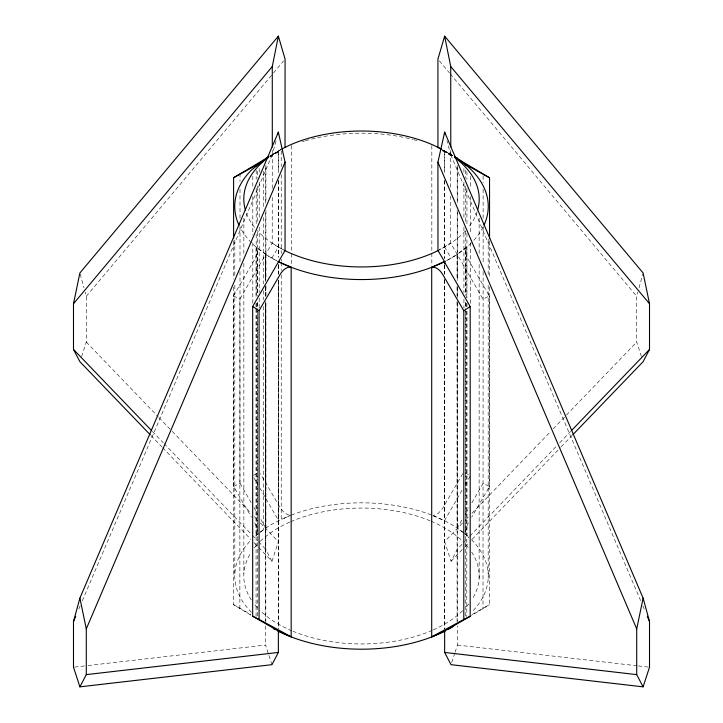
<?xml version="1.0" encoding="UTF-8"?>
<svg xmlns="http://www.w3.org/2000/svg" width="723" height="723" viewBox="0 0 723 723"><rect width="100%" height="100%" fill="white"/><g stroke="black" fill="none" stroke-linecap="round" stroke-linejoin="round"><path stroke-width="0.54" stroke-dasharray="3.62 2.71" d="M265.558 281.473L265.558 254.379L272.209 243.136L272.246 196.159M272.246 188.332L272.273 154.776L276.041 140.768M466.805 297.695L466.805 246.986C464.283 250.899 466.281 255.834 468.242 259.548L489.408 295.969L483 299.141L450.691 243.109L450.709 196.15M450.709 187.203L450.727 154.776L446.959 140.768M258.689 547.492L271.965 561.283L278.364 541.663L278.4 520.262L260.036 488.405M271.965 561.283L265.558 549.055L265.603 303.19M256.069 296.493L256.069 246.905C258.59 250.827 256.593 255.761 254.632 259.476L233.466 295.897L233.466 604.609L251.387 615.49M466.931 311.224L466.931 535.481C464.41 531.568 466.407 526.624 468.368 522.91M257.415 311.297L257.415 531.396L256.195 535.409L253.963 537.415M641.418 356.52L636.71 342.06L636.71 296.34L637.867 292.083M639.033 287.835L642.819 274.026M81.582 356.52L86.299 342.06L86.299 296.34L85.133 292.092M451.712 662.611L454.749 653.312M455.083 652.282L457.442 645.052L457.442 625.874M78.789 609.064L80.117 605.946M82.323 600.768L272.273 154.776M462.593 523L444.636 541.663L451.044 561.283L457.442 549.055L462.91 543.371M239.873 608.838L239.873 299.069L265.793 254.162L256.069 246.905M271.956 258.075L278.355 246.986L285.052 250.456M432.842 515.644L444.401 520.831L463 488.621M465.25 484.717L470.33 475.933M462.783 532.255L457.207 528.224L462.837 518.463M465.657 513.583L469.037 507.727M471.857 502.846L483.127 483.325L489.534 486.489L471.712 517.162M462.81 473.619L442.756 508.124L438.698 512.996L434.017 515.282M86.299 296.34L272.752 73.863M273.475 72.996L283.633 60.877M465.72 519.756L468.838 516.511M471.965 513.267L550.04 432.119M553.167 428.875L565.657 415.897M566.434 415.083L636.71 342.06M463.687 542.566L469.155 536.882M469.932 536.068L556.602 446.01M559.719 442.765L570.655 431.405M451.044 561.283L464.311 547.492M465.097 546.678L469.001 542.621M472.119 539.376L560.343 447.691M561.129 446.877L572.056 435.517M256.195 308.893L256.195 535.409L257.713 534.062M466.805 246.986L457.081 254.243L457.081 280.163M256.195 535.409L259.512 532.824M260.343 532.182C269.173 524.726 279.864 519.936 290.438 515.517L281.599 519.295M489.408 295.969L489.408 604.69L471.477 615.562M260.199 532.119L265.919 528.152L265.919 301.636M269.878 156.539L281.039 149.381L271.965 154.686M437.975 250.538L450.691 243.109M253.628 475.336L257.75 472.725M270.041 155.834L281.229 149.815M281.22 149.462L272.309 154.83L272.309 150.357M269.869 156.24L278.726 151.125L278.726 172.535M446.462 260.714L457.442 254.379M269.787 156.927L280.37 150.935M472.092 614.487L489.408 604.69M240 271.486L240 483.253L233.601 486.425L251.423 517.09M291.297 515.147L294.559 513.863A126.76 73.186 0 0 1 432.273 515.3M74.605 667.103L86.887 665.684M88.007 665.549L265.558 645.052L268.594 654.342M457.442 645.052L637.225 665.811M638.346 665.937L649.507 667.23M289.119 515.21L284.428 512.923L280.37 508.052L260.316 473.556M233.466 295.897L239.873 299.069M442.738 150.321L444.636 151.333M442.729 149.977L453.068 155.807A126.76 73.186 0 0 0 443.19 150.42M444.636 150.98L452.688 155.843M442.792 149.95L447.41 152.526A117.704 67.953 0 0 1 452.49 155.87M283.895 250.077L275.59 245.44A117.704 67.953 0 0 1 257.243 230.529M442.756 151.008L452.381 156.457M233.466 604.609L250.782 614.414M452.869 155.734L444.636 150.98L444.636 172.77M442.557 150.131L453.041 156.186M265.558 254.379L276.529 260.714M272.209 243.136L278.355 246.986M465.377 472.797L468.676 474.884M463.615 532.896L466.931 535.481M86.299 342.06L158.129 416.71M158.906 417.523L171.396 430.501M172.182 431.315L251.035 513.267M254.162 516.511L257.289 519.756M260.407 523L278.364 541.663M152.354 431.405L163.281 442.765M164.058 443.579L251.505 534.451M252.291 535.264L257.75 540.94M258.536 541.753L265.558 549.055M150.944 435.517L161.871 446.877M162.657 447.691L250.881 539.376M254.008 542.621L257.912 546.678M439.367 60.877L449.507 72.969M450.23 73.827L636.71 296.34M457.081 254.243L457.442 254.722M265.919 528.152L260.09 518.102M278.4 520.262L278.726 520.759L278.726 280.723M444.636 246.986L451.035 258.075M253.918 477.786L257.813 484.546M240 483.253L251.161 502.612M253.954 507.456L257.307 513.267M254.758 522.837L256.195 525.784L257.415 531.396M450.727 154.776L640.659 600.732M642.874 605.919L644.202 609.037M268.929 655.381L271.956 664.672M80.19 274.035L83.967 287.844M278.364 150.99L278.4 172.752M450.791 150.357L450.791 154.83M265.567 167.754L265.576 204.998M265.576 212.905L265.603 280.614M265.603 287.393L265.603 296.421M489.534 240.876L489.534 278.057M489.534 287.067L489.534 486.489M488.188 239.196L488.188 276.385M488.188 285.404L488.188 578.409M483.127 175.806L483.127 182.567M483.127 189.327L483.127 218.608M483.127 226.498L483.127 263.669M483.127 271.55L483 608.911M479.141 218.138L479.141 255.391M479.141 264.419L479.141 578.237M470.33 176.295L470.33 187.564M470.33 196.575L470.33 233.746M470.33 242.756L470.33 303.588M466.931 171.478L466.931 179.367M466.931 188.387L466.931 225.576M466.931 233.457L466.931 297.695M466.931 303.335L466.931 306.715M466.805 303.326L466.805 306.706M466.805 311.215L466.805 616.62M465.72 170.276L465.72 178.174M465.72 186.073L465.72 223.326M465.72 231.224L465.72 295.562M465.72 302.331L465.72 306.85M465.72 311.369L465.72 531.468M465.585 250.998L465.585 295.02M465.585 302.919L465.585 307.429M465.585 308.558L465.594 616.701M463.922 168.622L463.922 173.131M463.922 182.142L463.922 219.331M463.922 227.212L463.922 292.562M463.922 299.322L463.922 308.332M457.442 167.411L457.442 204.672M457.442 212.571L457.442 281.798M457.442 288.224L457.442 297.596M457.442 303.235L457.442 621.364M457.207 165.35L457.207 202.539M457.207 210.429L457.207 280.298M457.207 285.928L457.207 296.078M457.207 301.708L457.207 528.224M457.081 286.923L457.081 295.933M457.081 301.572L457.081 621.626M444.636 180.66L444.636 258.5M444.636 265.151L444.636 274.297M444.636 279.837L444.636 628.73M444.401 151.197L444.401 172.607M444.401 180.497L444.401 258.256M444.401 265.016L444.401 274.026M444.401 279.665L444.401 520.831M444.274 265.016L444.274 274.026M444.274 279.665L444.274 629.019M431.83 145.576L431.83 266.163M291.297 145.504L291.297 252.571M291.297 253.692L291.297 266.091M281.229 150.944L281.229 166.715M281.229 174.605L281.229 253.493M281.229 259.123L281.229 261.383M281.229 262.512L281.229 270.393M281.229 274.903L281.229 519.448M278.726 180.425L278.726 257.054M278.726 264.943L278.726 273.963M278.599 264.943L278.599 273.954M278.599 280.714L278.599 628.947M278.4 180.651L278.4 257.37M278.364 264.374L278.4 274.297M278.4 279.937L278.364 628.757M265.919 165.278L265.919 202.467M265.919 210.357L265.919 280.226M265.919 285.856L265.919 296.005M265.793 254.162L265.793 280.081M265.793 285.721L265.793 295.861M265.793 301.5L265.793 621.554M265.558 287.121L265.558 296.15M265.558 302.928L265.558 621.337M265.558 625.856L265.558 645.052M263.66 171.224L263.66 208.414M263.66 217.433L263.66 283.922M263.66 290.682L263.66 299.702M263.66 306.462L263.66 529.598M259.205 168.558L259.205 173.059M259.205 182.079L259.205 219.259M259.205 227.139L259.205 292.49M259.205 298.12L259.205 308.26M257.415 171.333L257.415 178.102M257.415 186.01L257.415 223.253M257.415 232.282L257.415 295.49M257.415 302.268L257.415 306.778M257.28 250.926L257.28 296.069M257.28 302.847L257.28 307.356M257.28 308.486L257.28 616.629M256.195 170.285L256.195 179.295M256.195 188.314L256.195 225.504M256.195 234.514L256.195 296.502M256.195 303.262L256.195 307.772M256.069 303.253L256.069 307.763M256.069 308.893L256.069 616.547M252.806 176.231L252.806 187.492M252.806 196.502L252.806 234.803M252.806 242.684L252.806 303.515M243.859 218.21L243.859 255.463M243.859 263.362L243.859 573.791M240 173.484L240 181.365M240 189.254L240 218.536M240 226.426L240 263.597M234.812 240.045L234.812 277.234M234.812 285.124L234.812 573.619M233.601 240.804L233.601 279.105M233.601 286.995L233.601 486.425M471.658 552.074A117.704 67.953 0 0 1 471.857 599.656M468.712 604.057A117.704 67.953 0 0 1 465.531 607.799M462.702 610.709A117.704 67.953 0 0 1 433.149 629.932M432.237 630.329A117.704 67.953 0 0 1 292.942 631.251M291.902 630.817A117.704 67.953 0 0 1 260.054 610.474M257.243 607.555A117.704 67.953 0 0 1 253.836 603.479M251.342 599.954A117.704 67.953 0 0 1 251.143 552.372M254.288 547.971A117.704 67.953 0 0 1 257.469 544.229M260.289 541.319A117.704 67.953 0 0 1 289.842 522.096M290.763 521.699A117.704 67.953 0 0 1 430.058 520.777M431.098 521.211A117.704 67.953 0 0 1 462.946 541.554M465.757 544.473A117.704 67.953 0 0 1 469.164 548.549M471.532 539.683A126.76 73.186 0 0 1 472.047 611.83M251.468 612.345A126.76 73.186 0 0 1 250.953 540.198M433.294 515.698A126.76 73.186 0 0 1 464.537 533.384M465.332 534.035A126.76 73.186 0 0 1 469.146 537.37M483.136 226.968A126.76 73.186 0 0 1 472.797 241.401M471.279 242.964A126.76 73.186 0 0 1 446.317 260.759M276.99 260.922A126.76 73.186 0 0 1 252.246 243.488M251.468 242.711A126.76 73.186 0 0 1 240.027 227.293M302.413 141.627A126.76 73.186 0 0 1 304.428 141.03M305.431 140.741A126.76 73.186 0 0 1 412.779 139.449M413.818 139.72A126.76 73.186 0 0 1 416.882 140.551M477.153 211.613A117.704 67.953 0 0 1 468.712 227.031M465.531 230.773A117.704 67.953 0 0 1 449.995 243.787L441.961 248.585A117.704 67.953 0 0 1 439.105 250.077M254.514 227.32A117.704 67.953 0 0 1 245.947 211.929"/><path stroke-width="1.08" d="M278.364 631.007L278.364 652.444L271.956 664.672L79.892 686.85L73.493 667.23L73.493 621.509L79.892 598.138L278.364 132.146L285.079 162.169L285.052 250.456L252.67 306.462L252.67 616.231L278.599 631.197L291.17 636.809L291.17 267.176L278.364 261.771M282.033 148.893L285.025 147.429L285.079 59.15L278.364 36.15L79.892 272.969L73.493 303.732L73.493 349.453L79.892 361.681L150.167 434.704M272.309 147.004L272.282 66.543L278.364 36.15M444.636 630.989L444.636 652.444L451.035 664.672L643.109 686.85L636.71 674.622L636.71 628.902L643.109 598.138L444.636 132.146L437.921 162.169L437.975 250.538L444.636 261.771L444.636 264.031M277.786 134.306L278.364 132.146M572.842 434.704L643.109 361.681L649.507 349.453L649.507 303.732L643.109 272.969L444.636 36.15L437.921 59.141L437.948 147.474L441.771 149.48M643.109 686.85L649.507 667.23L649.507 621.509L643.109 598.138M73.493 621.509L75.698 616.321M79.892 686.85L86.29 674.622L86.29 628.902L285.079 162.169M291.17 636.809L259.078 619.394L259.078 310.682L280.235 274.261C282.539 270.519 286.371 266.516 291.17 267.176M268.116 156.972L251.721 169.788A126.76 73.186 0 0 0 239.06 225.314M73.493 303.732L272.282 66.543M571.432 430.592L649.507 349.453M233.601 238.545L233.601 177.704L268.658 156.936M431.703 636.882L463.795 619.475L463.795 310.754L470.194 306.534L444.274 261.636L431.703 267.248L431.703 636.882L444.274 631.269L470.194 616.303L470.194 306.534M268.26 157.686L265.82 159.403A117.704 67.953 0 0 0 245.368 210.05M261.78 161.419L256.195 165.775L257.415 164.564L233.601 177.704M470.194 616.303L463.795 619.475M285.025 147.429L289.842 145.07A117.704 67.953 0 0 1 439.105 147.89L440.949 148.92M266.2 158.12L265.558 158.726M86.29 674.622L278.364 652.444M431.703 267.248C436.502 266.588 440.334 270.592 442.63 274.333L463.795 310.754M444.636 652.444L636.71 674.622M259.078 619.394L252.67 616.231M454.595 156.855L457.442 158.373L455.607 157.325M489.534 177.777L465.72 164.627L466.931 165.847L457.207 158.59L489.534 177.777L489.534 238.617M252.67 306.462L259.078 310.682M73.493 349.453L151.568 430.592M444.636 36.15L450.727 66.534L649.507 303.732M647.302 616.312L649.507 621.509M437.921 162.169L636.71 628.902M444.636 132.146L445.214 134.306M79.892 598.138L86.29 628.902M450.727 66.534L450.781 147.004M453.068 626.624A126.76 73.186 0 0 1 448.152 629.426M445.386 630.881A126.76 73.186 0 0 1 277.921 631.034M275.156 629.588A126.76 73.186 0 0 1 273.348 628.603M454.957 156.936A126.76 73.186 0 0 1 484.094 224.989M445.386 261.238A126.76 73.186 0 0 1 277.921 261.401M454.884 157.614A117.704 67.953 0 0 1 477.722 209.742M438.138 250.565A117.704 67.953 0 0 1 284.862 250.565"/></g></svg>
